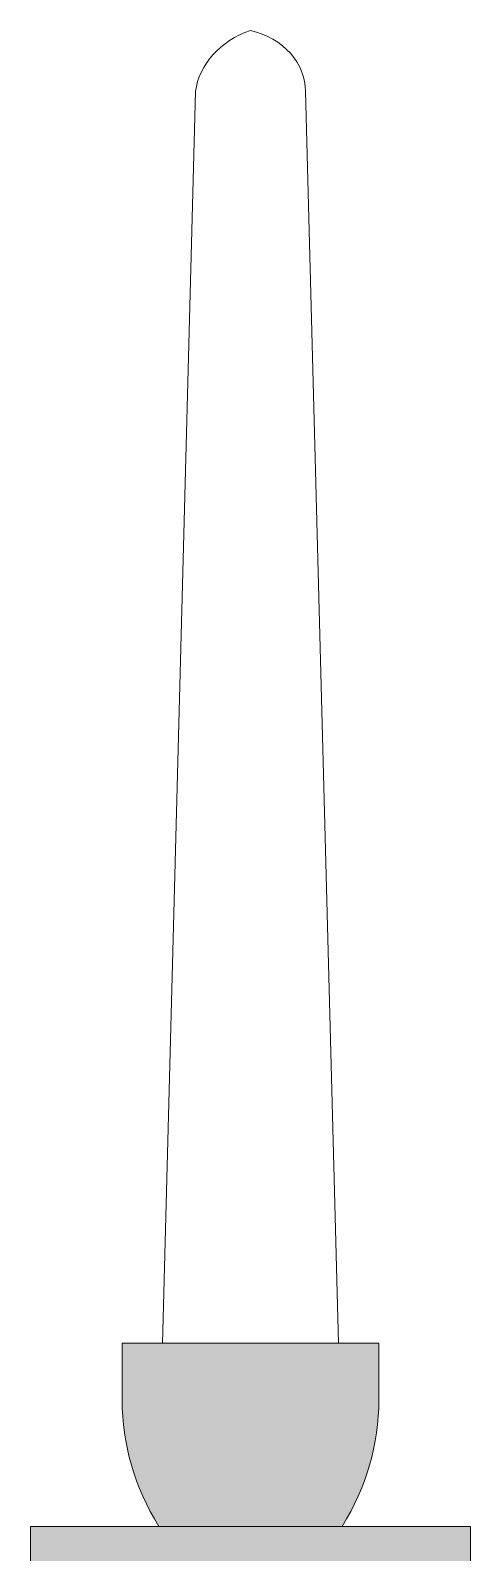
# Model space of a CAD drawing. Header units: inches. Extents: x 258415 to 640093, y 441672 to 945769.
# Drawn here: x 299515.8 to 299533.8, y 465897.2 to 465959.5 of the extents above; entities that cross this region are included whole.
import ezdxf

# ---------------------------------------------------------------- set-up
doc = ezdxf.new("R2010")
doc.units = ezdxf.units.IN
doc.header["$MEASUREMENT"] = 0
doc.linetypes.add('HIDDEN', pattern=[0.375, 0.25, -0.125])
doc.layers.add('CQ SPOT DETAIL DIMENSION', color=9, linetype='Continuous')
doc.layers.add('E-LITE-FIXT-NORM-CEILING', color=3, linetype='Continuous')

# ---------------------------------------------------------------- blocks, each defined once
blk = doc.blocks.new('CH20')
h = blk.add_hatch(color=2)
h.set_gradient(color1=(255, 255, 0), color2=(168, 168, 0), one_color=1, tint=0.3300000131130219, name='INVCYLINDER')
edge = h.paths.add_edge_path()
edge.add_line((482.4774486736314, 0.6646649269241607), (517.4774486736313, 0.6646649269241607))
edge.add_line((517.4774486736313, 0.6646649269241607), (517.4774486736313, -8.644734914894798))
edge.add_arc((472.1673551830681, -8.644734914894798), 45.31009349056512, -27.17078740538568, 0, ccw=False)
edge.add_line((512.4774486736313, -29.33533507307584), (487.4774486736314, -29.33533507307584))
edge.add_arc((527.7875421641947, -8.644734914896615), 45.31009349056152, 179.9999999999989, 207.170787405387, ccw=False)
edge.add_line((482.4774486736314, -8.644734914894798), (482.4774486736314, 0.6646649269241607))
h = blk.add_hatch(color=2)
h.set_gradient(color1=(255, 255, 0), color2=(168, 168, 0), one_color=1, tint=0.3300000131130219, name='INVCYLINDER')
h.paths.add_polyline_path([(469.9774486736314, -29.33533507307584), (529.9774486736313, -29.33533507307584), (529.9774486736313, -39.33533507307584), (469.9774486736314, -39.33533507307584)])
at = {"color": 2, "lineweight": 0}
for points in [[(492.4766807227788, 205.6694348716355, -0.27320783593277), (499.9766807227788, 215.6694348716355, -0.3372690412706405), (507.4766807227788, 205.6694348716355), (511.9766807227788, 0.6646649269241607), (487.9782166244804, 0.6646649269241607), (492.4766807227788, 205.6694348716355)], [(482.4774486736314, 0.6646649269241607), (517.4774486736313, 0.6646649269241607), (517.4774486736313, -8.644734914894798, -0.1191135062647769), (512.4774486736313, -29.33533507307584), (487.4774486736314, -29.33533507307584, -0.1191135062647856), (482.4774486736314, -8.644734914894798), (482.4774486736314, 0.6646649269241607), (517.4774486736313, 0.6646649269241607)]]:
    blk.add_lwpolyline(points, format="xyb", dxfattribs=at)
blk.add_lwpolyline([(469.9774486736314, -29.33533507307584), (529.9774486736313, -29.33533507307584), (529.9774486736313, -39.33533507307584), (469.9774486736314, -39.33533507307584)], close=True, dxfattribs=at)
blk = doc.blocks.new('CH21')
at = {"color": 2, "lineweight": 0, "xscale": 1.199999999999999}
blk.add_blockref('CH20', (-28212.40102377517, 10805.44947337786), dxfattribs=at)
blk = doc.blocks.new('SMDS')
at = {"layer": 'E-LITE-FIXT-NORM-CEILING', "linetype": 'HIDDEN', "xscale": 0.25, "yscale": 0.25, "zscale": 0.25}
blk.add_blockref('CH21', (391895.0770739196, 476521.5739663898), dxfattribs=at)

msp = doc.modelspace()

# ---------------------------------------------------------------- block references
at = {"layer": 'CQ SPOT DETAIL DIMENSION'}
msp.add_blockref('SMDS', (-85467.1891263231, -13317.36803634645), dxfattribs=at)

doc.saveas('drawing.dxf')
